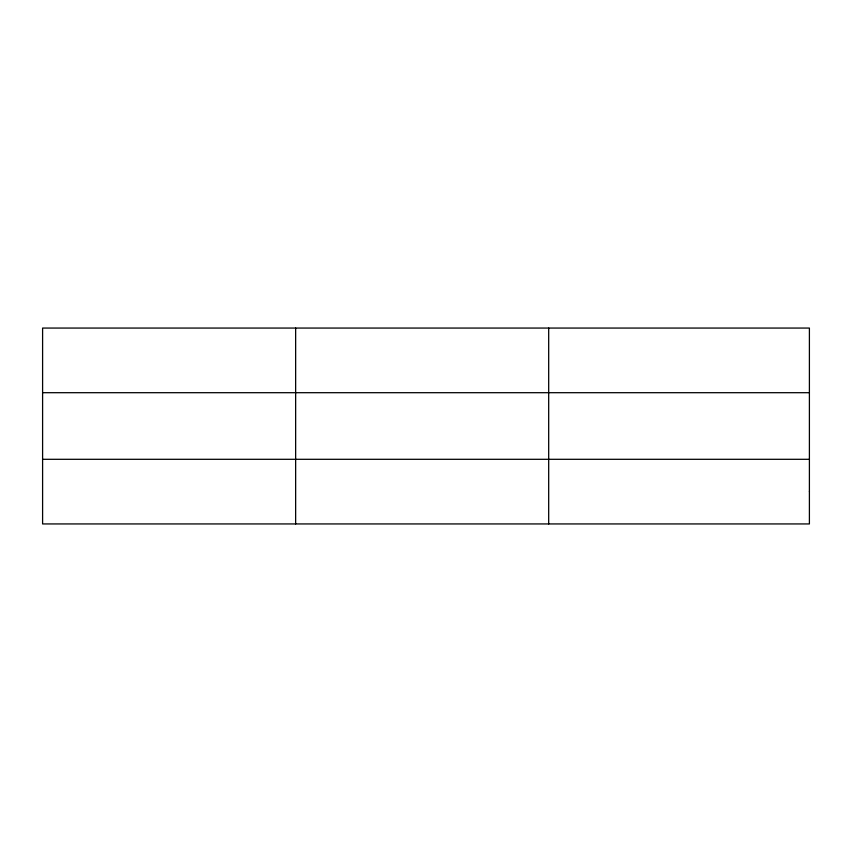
<?xml version="1.0" encoding="UTF-8"?>
<svg xmlns="http://www.w3.org/2000/svg" width="852" height="852" viewBox="0 0 852 852"><rect width="100%" height="100%" fill="white"/><g stroke="black" fill="none" stroke-linecap="round" stroke-linejoin="round"><path stroke-width="1.28" d="M295.644 328.063L295.644 523.937M548.688 328.063L548.688 523.937M42.6 392.697L809.4 392.697M42.6 459.303L809.4 459.303M809.4 491.625L809.4 523.937L42.6 523.937L42.6 328.063L809.4 328.063L809.4 491.625"/></g></svg>
